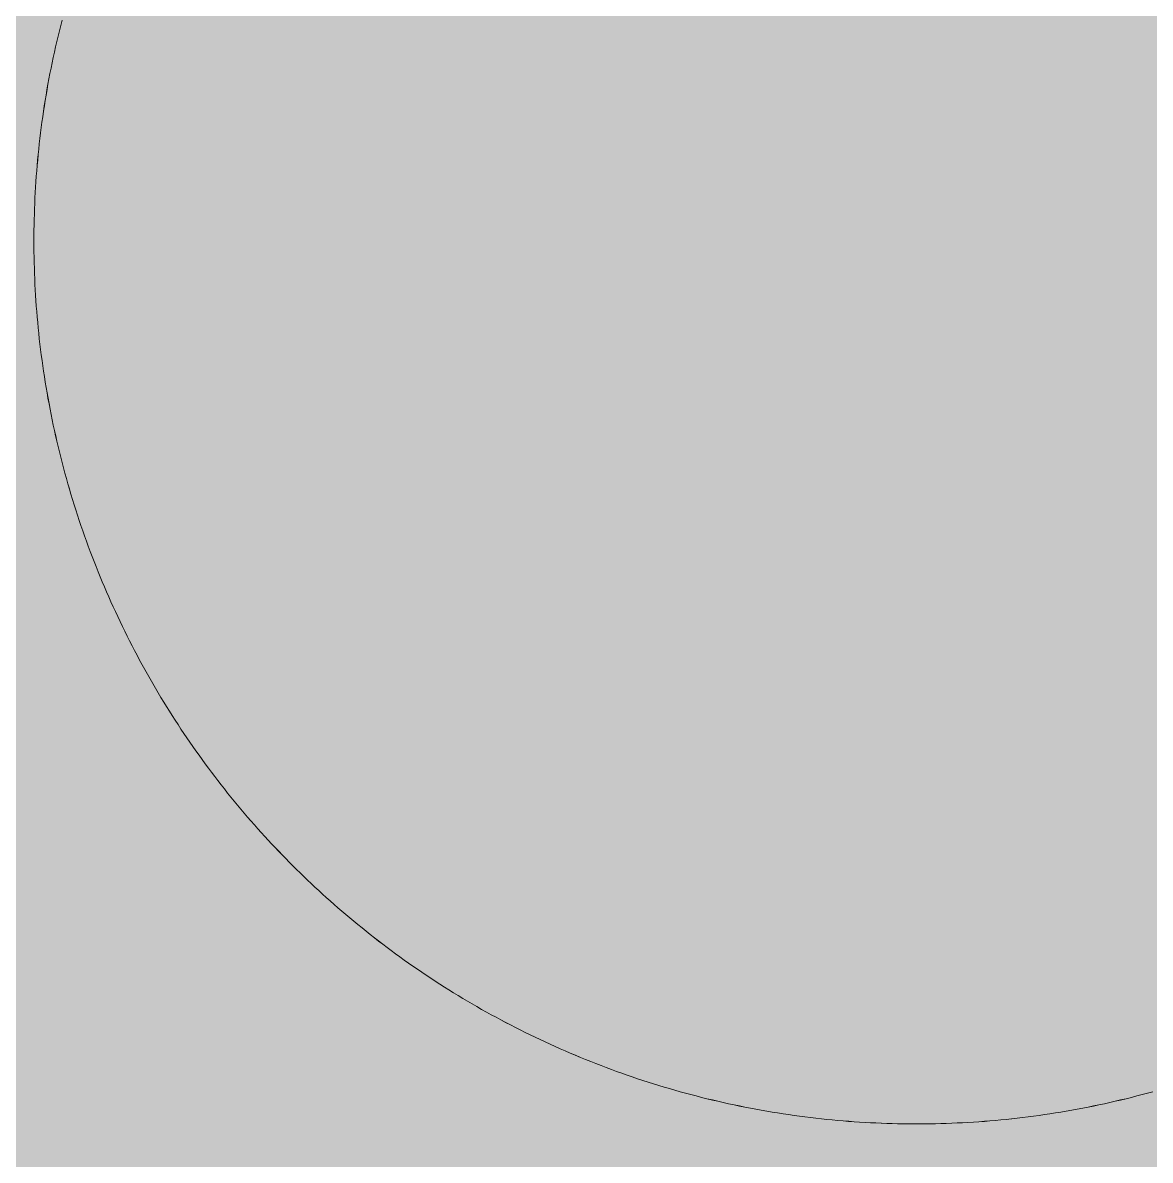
# Model space of a CAD drawing. Header units: millimetres. Extents: x 5622 to 8918, y 2044 to 6634.
# Drawn here: x 8590.272 to 8594.423, y 4462.941 to 4467.129 of the extents above; entities that cross this region are included whole.
import ezdxf

# ---------------------------------------------------------------- set-up
doc = ezdxf.new("R2010")
doc.units = ezdxf.units.MM
doc.linetypes.add('NASCOSTA', pattern=[9.525, 6.35, -3.175])
for name, color, linetype, lineweight in [('F_ARREDI', 7, 'Continuous', 5), ('F_FERRAMENTA', 253, 'Continuous', 5), ('F_MULTI laminato OPACO_retino', 1, 'Continuous', 5), ('F_Proiezioni', 253, 'NASCOSTA', 9)]:
    doc.layers.add(name, color=color, linetype=linetype, lineweight=lineweight)

# ---------------------------------------------------------------- blocks, each defined once
blk = doc.blocks.new("LIBRERIA_ingresso-living_sez._B.B'")
at = {"layer": 'F_MULTI laminato OPACO_retino', "true_color": 0x636466}
h = blk.add_hatch(color=251, dxfattribs=at)
h.dxf.hatch_style = 1
h.paths.add_polyline_path([(41313.1315, 11071.1262), (41913.1315, 11071.1262), (41913.1315, 13145.6262), (41313.1315, 13145.6262)])
at = {"layer": 'F_MULTI laminato OPACO_retino', "true_color": 0x939598}
h = blk.add_hatch(color=252, dxfattribs=at)
h.dxf.hatch_style = 1
h.paths.add_polyline_path([(41313.1315, 13145.6262), (41613.1315, 13145.6262), (41613.1315, 11071.1262), (41313.1315, 11071.1262)])
at = {"layer": 'F_Proiezioni', "color": 1}
for p, q in [((41585.9801, 11874.4184), (41585.9851, 11874.4379)), ((41585.9704, 11874.3792), (41585.9752, 11874.3988)), ((41585.9752, 11874.3988), (41585.9801, 11874.4184)), ((41585.9613, 11874.3399), (41585.9658, 11874.3596)), ((41585.9658, 11874.3596), (41585.9704, 11874.3792)), ((41585.9485, 11874.2808), (41585.9527, 11874.3006)), ((41585.9527, 11874.3006), (41585.9569, 11874.3203)), ((41585.9569, 11874.3203), (41585.9613, 11874.3399)), ((41585.9406, 11874.2413), (41585.9445, 11874.2611)), ((41585.9445, 11874.2611), (41585.9485, 11874.2808)), ((41585.9332, 11874.2017), (41585.9369, 11874.2215)), ((41585.9369, 11874.2215), (41585.9406, 11874.2413)), ((41585.9263, 11874.162), (41585.9297, 11874.1818)), ((41585.9297, 11874.1818), (41585.9332, 11874.2017)), ((41585.9199, 11874.1222), (41585.9231, 11874.1421)), ((41585.9231, 11874.1421), (41585.9263, 11874.162)), ((41585.914, 11874.0824), (41585.9169, 11874.1023)), ((41585.9169, 11874.1023), (41585.9199, 11874.1222)), ((41585.9086, 11874.0425), (41585.9112, 11874.0625)), ((41585.9112, 11874.0625), (41585.914, 11874.0824)), ((41585.9037, 11874.0026), (41585.9061, 11874.0226)), ((41585.9061, 11874.0226), (41585.9086, 11874.0425)), ((41585.8993, 11873.9627), (41585.9014, 11873.9827)), ((41585.9014, 11873.9827), (41585.9037, 11874.0026)), ((41585.8935, 11873.9029), (41585.8953, 11873.9228)), ((41585.8953, 11873.9228), (41585.8972, 11873.9428)), ((41585.8972, 11873.9428), (41585.8993, 11873.9627)), ((41585.8904, 11873.8629), (41585.8919, 11873.8829)), ((41585.8919, 11873.8829), (41585.8935, 11873.9029)), ((41585.8877, 11873.8231), (41585.8889, 11873.843)), ((41585.8889, 11873.843), (41585.8904, 11873.8629)), ((41585.8854, 11873.7832), (41585.8865, 11873.8031)), ((41585.8865, 11873.8031), (41585.8877, 11873.8231)), ((41585.8837, 11873.7434), (41585.8845, 11873.7633)), ((41585.8845, 11873.7633), (41585.8854, 11873.7832)), ((41585.8825, 11873.7036), (41585.8831, 11873.7235)), ((41585.8831, 11873.7235), (41585.8837, 11873.7434)), ((41585.8818, 11873.6639), (41585.8821, 11873.6838)), ((41585.8821, 11873.6838), (41585.8825, 11873.7036)), ((41585.8815, 11873.6243), (41585.8816, 11873.6441)), ((41585.8816, 11873.6441), (41585.8818, 11873.6639)), ((41585.8816, 11873.6044), (41585.8815, 11873.6243)), ((41585.8818, 11873.5846), (41585.8816, 11873.6044)), ((41585.8821, 11873.5647), (41585.8818, 11873.5846)), ((41585.8825, 11873.5448), (41585.8821, 11873.5647)), ((41585.8831, 11873.5249), (41585.8825, 11873.5448)), ((41585.8837, 11873.5049), (41585.8831, 11873.5249)), ((41585.8845, 11873.485), (41585.8837, 11873.5049)), ((41585.8855, 11873.4651), (41585.8845, 11873.485)), ((41585.8865, 11873.4451), (41585.8855, 11873.4651)), ((41585.8877, 11873.4251), (41585.8865, 11873.4451)), ((41585.889, 11873.4051), (41585.8877, 11873.4251)), ((41585.8904, 11873.3851), (41585.889, 11873.4051)), ((41585.8919, 11873.3652), (41585.8904, 11873.3851)), ((41585.8936, 11873.3452), (41585.8919, 11873.3652)), ((41585.8954, 11873.3252), (41585.8936, 11873.3452)), ((41585.8973, 11873.3052), (41585.8954, 11873.3252)), ((41585.8993, 11873.2852), (41585.8973, 11873.3052)), ((41585.9015, 11873.2652), (41585.8993, 11873.2852)), ((41585.9038, 11873.2452), (41585.9015, 11873.2652)), ((41585.9062, 11873.2252), (41585.9038, 11873.2452)), ((41585.9087, 11873.2052), (41585.9062, 11873.2252)), ((41585.9114, 11873.1852), (41585.9087, 11873.2052)), ((41585.9141, 11873.1653), (41585.9114, 11873.1852)), ((41585.917, 11873.1453), (41585.9141, 11873.1653)), ((41585.9201, 11873.1254), (41585.917, 11873.1453)), ((41585.9232, 11873.1055), (41585.9201, 11873.1254)), ((41585.9265, 11873.0856), (41585.9232, 11873.1055)), ((41585.9299, 11873.0657), (41585.9265, 11873.0856)), ((41585.9334, 11873.0458), (41585.9299, 11873.0657)), ((41585.9371, 11873.0259), (41585.9334, 11873.0458)), ((41585.9409, 11873.0061), (41585.9371, 11873.0259)), ((41585.9448, 11872.9863), (41585.9409, 11873.0061)), ((41585.9488, 11872.9665), (41585.9448, 11872.9863)), ((41585.9529, 11872.9467), (41585.9488, 11872.9665)), ((41585.9572, 11872.9269), (41585.9529, 11872.9467)), ((41585.9616, 11872.9072), (41585.9572, 11872.9269)), ((41585.9661, 11872.8875), (41585.9616, 11872.9072)), ((41585.9708, 11872.8679), (41585.9661, 11872.8875)), ((41585.9756, 11872.8482), (41585.9708, 11872.8679)), ((41585.9804, 11872.8286), (41585.9756, 11872.8482)), ((41585.9855, 11872.8091), (41585.9804, 11872.8286)), ((41585.9906, 11872.7895), (41585.9855, 11872.8091)), ((41585.9958, 11872.77), (41585.9906, 11872.7895)), ((41586.0012, 11872.7505), (41585.9958, 11872.77)), ((41586.0067, 11872.7311), (41586.0012, 11872.7505)), ((41586.0123, 11872.7117), (41586.0067, 11872.7311)), ((41586.0181, 11872.6924), (41586.0123, 11872.7117)), ((41586.0239, 11872.673), (41586.0181, 11872.6924)), ((41586.0299, 11872.6538), (41586.0239, 11872.673)), ((41586.036, 11872.6345), (41586.0299, 11872.6538)), ((41586.0422, 11872.6153), (41586.036, 11872.6345)), ((41586.0485, 11872.5962), (41586.0422, 11872.6153)), ((41586.0549, 11872.5771), (41586.0485, 11872.5962)), ((41586.0615, 11872.558), (41586.0549, 11872.5771)), ((41586.0681, 11872.539), (41586.0615, 11872.558)), ((41586.0749, 11872.52), (41586.0681, 11872.539)), ((41586.0818, 11872.5011), (41586.0749, 11872.52)), ((41586.0888, 11872.4823), (41586.0818, 11872.5011)), ((41586.0959, 11872.4635), (41586.0888, 11872.4823)), ((41586.1032, 11872.4447), (41586.0959, 11872.4635)), ((41586.1105, 11872.426), (41586.1032, 11872.4447)), ((41586.118, 11872.4074), (41586.1105, 11872.426)), ((41586.1255, 11872.3888), (41586.118, 11872.4074)), ((41586.1332, 11872.3702), (41586.1255, 11872.3888)), ((41586.141, 11872.3518), (41586.1332, 11872.3702)), ((41586.1489, 11872.3333), (41586.141, 11872.3518)), ((41586.1569, 11872.315), (41586.1489, 11872.3333)), ((41586.1651, 11872.2967), (41586.1569, 11872.315)), ((41586.1733, 11872.2785), (41586.1651, 11872.2967)), ((41586.1816, 11872.2603), (41586.1733, 11872.2785)), ((41586.1901, 11872.2422), (41586.1816, 11872.2603)), ((41586.1986, 11872.2241), (41586.1901, 11872.2422)), ((41586.2073, 11872.2061), (41586.1986, 11872.2241)), ((41586.2161, 11872.1882), (41586.2073, 11872.2061)), ((41586.2249, 11872.1703), (41586.2161, 11872.1882)), ((41586.2339, 11872.1525), (41586.2249, 11872.1703)), ((41586.243, 11872.1348), (41586.2339, 11872.1525)), ((41586.2522, 11872.1171), (41586.243, 11872.1348)), ((41586.2614, 11872.0995), (41586.2522, 11872.1171)), ((41586.2708, 11872.082), (41586.2614, 11872.0995)), ((41586.2803, 11872.0646), (41586.2708, 11872.082)), ((41586.2899, 11872.0472), (41586.2803, 11872.0646)), ((41586.2995, 11872.0299), (41586.2899, 11872.0472)), ((41586.3093, 11872.0126), (41586.2995, 11872.0299)), ((41586.3192, 11871.9955), (41586.3093, 11872.0126)), ((41586.3291, 11871.9784), (41586.3192, 11871.9955)), ((41586.3392, 11871.9614), (41586.3291, 11871.9784)), ((41586.3494, 11871.9444), (41586.3392, 11871.9614)), ((41586.3596, 11871.9276), (41586.3494, 11871.9444)), ((41586.37, 11871.9108), (41586.3596, 11871.9276)), ((41586.3804, 11871.8941), (41586.37, 11871.9108)), ((41586.3909, 11871.8774), (41586.3804, 11871.8941)), ((41586.4015, 11871.8609), (41586.3909, 11871.8774)), ((41586.4122, 11871.8444), (41586.4015, 11871.8609)), ((41586.423, 11871.828), (41586.4122, 11871.8444)), ((41586.4339, 11871.8117), (41586.423, 11871.828)), ((41586.4449, 11871.7955), (41586.4339, 11871.8117)), ((41586.4559, 11871.7794), (41586.4449, 11871.7955)), ((41586.4671, 11871.7633), (41586.4559, 11871.7794)), ((41586.4783, 11871.7474), (41586.4671, 11871.7633)), ((41586.4896, 11871.7315), (41586.4783, 11871.7474)), ((41586.501, 11871.7157), (41586.4896, 11871.7315)), ((41586.5124, 11871.7), (41586.501, 11871.7157)), ((41586.524, 11871.6844), (41586.5124, 11871.7)), ((41586.5356, 11871.6689), (41586.524, 11871.6844)), ((41586.5473, 11871.6534), (41586.5356, 11871.6689)), ((41586.5591, 11871.6381), (41586.5473, 11871.6534)), ((41586.571, 11871.6228), (41586.5591, 11871.6381)), ((41586.5829, 11871.6077), (41586.571, 11871.6228)), ((41586.5949, 11871.5926), (41586.5829, 11871.6077)), ((41586.607, 11871.5776), (41586.5949, 11871.5926)), ((41586.6191, 11871.5627), (41586.607, 11871.5776)), ((41586.6313, 11871.5479), (41586.6191, 11871.5627)), ((41586.6436, 11871.5332), (41586.6313, 11871.5479)), ((41586.656, 11871.5186), (41586.6436, 11871.5332)), ((41586.6684, 11871.5041), (41586.656, 11871.5186)), ((41586.6808, 11871.4897), (41586.6684, 11871.5041)), ((41586.6934, 11871.4754), (41586.6808, 11871.4897)), ((41586.706, 11871.4612), (41586.6934, 11871.4754)), ((41586.7186, 11871.4471), (41586.706, 11871.4612)), ((41586.7314, 11871.433), (41586.7186, 11871.4471)), ((41586.7441, 11871.4191), (41586.7314, 11871.433)), ((41586.757, 11871.4053), (41586.7441, 11871.4191)), ((41586.7699, 11871.3916), (41586.757, 11871.4053)), ((41586.7828, 11871.3779), (41586.7699, 11871.3916)), ((41586.7958, 11871.3644), (41586.7828, 11871.3779)), ((41586.8089, 11871.351), (41586.7958, 11871.3644)), ((41586.822, 11871.3377), (41586.8089, 11871.351)), ((41586.8351, 11871.3245), (41586.822, 11871.3377)), ((41586.8484, 11871.3113), (41586.8351, 11871.3245)), ((41586.8617, 11871.2982), (41586.8484, 11871.3113)), ((41586.8752, 11871.2852), (41586.8617, 11871.2982)), ((41586.8887, 11871.2722), (41586.8752, 11871.2852)), ((41586.9024, 11871.2592), (41586.8887, 11871.2722)), ((41586.9162, 11871.2463), (41586.9024, 11871.2592)), ((41586.9301, 11871.2335), (41586.9162, 11871.2463)), ((41586.9441, 11871.2207), (41586.9301, 11871.2335)), ((41586.9582, 11871.2079), (41586.9441, 11871.2207)), ((41586.9724, 11871.1952), (41586.9582, 11871.2079)), ((41586.9867, 11871.1826), (41586.9724, 11871.1952)), ((41587.0011, 11871.17), (41586.9867, 11871.1826)), ((41587.0156, 11871.1575), (41587.0011, 11871.17)), ((41587.0302, 11871.145), (41587.0156, 11871.1575)), ((41587.0449, 11871.1326), (41587.0302, 11871.145)), ((41587.0597, 11871.1203), (41587.0449, 11871.1326)), ((41587.0746, 11871.108), (41587.0597, 11871.1203)), ((41587.0897, 11871.0958), (41587.0746, 11871.108)), ((41587.1048, 11871.0837), (41587.0897, 11871.0958)), ((41587.12, 11871.0716), (41587.1048, 11871.0837)), ((41587.1353, 11871.0597), (41587.12, 11871.0716)), ((41587.1507, 11871.0477), (41587.1353, 11871.0597)), ((41587.1662, 11871.0359), (41587.1507, 11871.0477)), ((41587.1818, 11871.0241), (41587.1662, 11871.0359)), ((41587.1975, 11871.0124), (41587.1818, 11871.0241)), ((41587.2133, 11871.0008), (41587.1975, 11871.0124)), ((41587.2292, 11870.9892), (41587.2133, 11871.0008)), ((41587.2452, 11870.9778), (41587.2292, 11870.9892)), ((41587.2612, 11870.9664), (41587.2452, 11870.9778)), ((41587.2774, 11870.9551), (41587.2612, 11870.9664)), ((41587.2936, 11870.9439), (41587.2774, 11870.9551)), ((41587.31, 11870.9327), (41587.2936, 11870.9439)), ((41587.3264, 11870.9217), (41587.31, 11870.9327)), ((41587.3429, 11870.9107), (41587.3264, 11870.9217)), ((41587.3595, 11870.8998), (41587.3429, 11870.9107)), ((41587.3762, 11870.8891), (41587.3595, 11870.8998)), ((41587.393, 11870.8784), (41587.3762, 11870.8891)), ((41587.4099, 11870.8678), (41587.393, 11870.8784)), ((41587.4269, 11870.8573), (41587.4099, 11870.8678)), ((41587.4439, 11870.8468), (41587.4269, 11870.8573)), ((41587.461, 11870.8365), (41587.4439, 11870.8468)), ((41587.4782, 11870.8263), (41587.461, 11870.8365)), ((41587.4955, 11870.8161), (41587.4782, 11870.8263)), ((41587.5129, 11870.8061), (41587.4955, 11870.8161)), ((41587.5303, 11870.7962), (41587.5129, 11870.8061)), ((41587.5478, 11870.7863), (41587.5303, 11870.7962)), ((41587.5654, 11870.7766), (41587.5478, 11870.7863)), ((41587.5831, 11870.7669), (41587.5654, 11870.7766)), ((41587.6008, 11870.7574), (41587.5831, 11870.7669)), ((41587.6186, 11870.7479), (41587.6008, 11870.7574)), ((41587.6365, 11870.7386), (41587.6186, 11870.7479)), ((41587.6545, 11870.7294), (41587.6365, 11870.7386)), ((41587.6725, 11870.7202), (41587.6545, 11870.7294)), ((41587.6906, 11870.7112), (41587.6725, 11870.7202)), ((41587.7088, 11870.7023), (41587.6906, 11870.7112)), ((41587.727, 11870.6935), (41587.7088, 11870.7023)), ((41587.7453, 11870.6848), (41587.727, 11870.6935)), ((41587.7637, 11870.6762), (41587.7453, 11870.6848)), ((41587.7821, 11870.6677), (41587.7637, 11870.6762)), ((41587.8006, 11870.6593), (41587.7821, 11870.6677)), ((41587.8192, 11870.651), (41587.8006, 11870.6593)), ((41587.8378, 11870.6429), (41587.8192, 11870.651)), ((41587.8565, 11870.6348), (41587.8378, 11870.6429)), ((41587.8752, 11870.6269), (41587.8565, 11870.6348)), ((41587.894, 11870.6191), (41587.8752, 11870.6269)), ((41587.9129, 11870.6114), (41587.894, 11870.6191)), ((41587.9318, 11870.6038), (41587.9129, 11870.6114)), ((41587.9508, 11870.5964), (41587.9318, 11870.6038)), ((41587.9698, 11870.589), (41587.9508, 11870.5964)), ((41587.9889, 11870.5818), (41587.9698, 11870.589)), ((41588.008, 11870.5747), (41587.9889, 11870.5818)), ((41588.0272, 11870.5677), (41588.008, 11870.5747)), ((41588.0464, 11870.5608), (41588.0272, 11870.5677)), ((41588.0657, 11870.5541), (41588.0464, 11870.5608)), ((41588.0851, 11870.5474), (41588.0657, 11870.5541)), ((41588.1044, 11870.5409), (41588.0851, 11870.5474)), ((41588.1239, 11870.5345), (41588.1044, 11870.5409)), ((41588.1433, 11870.5282), (41588.1239, 11870.5345)), ((41588.1628, 11870.5221), (41588.1433, 11870.5282)), ((41588.1824, 11870.516), (41588.1628, 11870.5221)), ((41588.202, 11870.5101), (41588.1824, 11870.516)), ((41588.2216, 11870.5043), (41588.202, 11870.5101)), ((41588.2413, 11870.4986), (41588.2216, 11870.5043)), ((41588.261, 11870.4931), (41588.2413, 11870.4986)), ((41588.2807, 11870.4877), (41588.261, 11870.4931)), ((41589.9824, 11870.4877), (41590.0021, 11870.4931)), ((41588.3005, 11870.4824), (41588.2807, 11870.4877)), ((41588.3203, 11870.4772), (41588.3005, 11870.4824)), ((41588.3401, 11870.4721), (41588.3203, 11870.4772)), ((41588.36, 11870.4672), (41588.3401, 11870.4721)), ((41588.3798, 11870.4624), (41588.36, 11870.4672)), ((41588.3997, 11870.4577), (41588.3798, 11870.4624)), ((41588.4197, 11870.4532), (41588.3997, 11870.4577)), ((41588.4396, 11870.4488), (41588.4197, 11870.4532)), ((41588.4596, 11870.4445), (41588.4396, 11870.4488)), ((41589.8034, 11870.4445), (41589.8234, 11870.4488)), ((41589.8234, 11870.4488), (41589.8434, 11870.4532)), ((41589.8434, 11870.4532), (41589.8633, 11870.4577)), ((41589.8633, 11870.4577), (41589.8832, 11870.4624)), ((41589.8832, 11870.4624), (41589.9031, 11870.4672)), ((41589.9031, 11870.4672), (41589.923, 11870.4721)), ((41589.923, 11870.4721), (41589.9428, 11870.4772)), ((41589.9428, 11870.4772), (41589.9626, 11870.4824)), ((41589.9626, 11870.4824), (41589.9824, 11870.4877)), ((41588.4796, 11870.4403), (41588.4596, 11870.4445)), ((41588.4996, 11870.4363), (41588.4796, 11870.4403)), ((41588.5197, 11870.4324), (41588.4996, 11870.4363)), ((41588.5397, 11870.4286), (41588.5197, 11870.4324)), ((41588.5598, 11870.425), (41588.5397, 11870.4286)), ((41588.5799, 11870.4215), (41588.5598, 11870.425)), ((41588.6, 11870.4181), (41588.5799, 11870.4215)), ((41588.6201, 11870.4148), (41588.6, 11870.4181)), ((41588.6402, 11870.4117), (41588.6201, 11870.4148)), ((41588.6603, 11870.4087), (41588.6402, 11870.4117)), ((41588.6805, 11870.4058), (41588.6603, 11870.4087)), ((41588.7006, 11870.403), (41588.6805, 11870.4058)), ((41589.5625, 11870.403), (41589.5826, 11870.4058)), ((41589.5826, 11870.4058), (41589.6027, 11870.4087)), ((41589.6027, 11870.4087), (41589.6228, 11870.4117)), ((41589.6228, 11870.4117), (41589.643, 11870.4148)), ((41589.643, 11870.4148), (41589.6631, 11870.4181)), ((41589.6631, 11870.4181), (41589.6832, 11870.4215)), ((41589.6832, 11870.4215), (41589.7032, 11870.425)), ((41589.7032, 11870.425), (41589.7233, 11870.4286)), ((41589.7233, 11870.4286), (41589.7434, 11870.4324)), ((41589.7434, 11870.4324), (41589.7634, 11870.4363)), ((41589.7634, 11870.4363), (41589.7834, 11870.4403)), ((41589.7834, 11870.4403), (41589.8034, 11870.4445)), ((41588.7207, 11870.4004), (41588.7006, 11870.403)), ((41588.7409, 11870.3979), (41588.7207, 11870.4004)), ((41588.761, 11870.3955), (41588.7409, 11870.3979)), ((41588.7811, 11870.3933), (41588.761, 11870.3955)), ((41588.8013, 11870.3912), (41588.7811, 11870.3933)), ((41588.8214, 11870.3892), (41588.8013, 11870.3912)), ((41588.8415, 11870.3873), (41588.8214, 11870.3892)), ((41588.8616, 11870.3856), (41588.8415, 11870.3873)), ((41588.8817, 11870.3839), (41588.8616, 11870.3856)), ((41588.9018, 11870.3825), (41588.8817, 11870.3839)), ((41588.9219, 11870.3811), (41588.9018, 11870.3825)), ((41588.942, 11870.3799), (41588.9219, 11870.3811)), ((41588.962, 11870.3787), (41588.942, 11870.3799)), ((41588.982, 11870.3778), (41588.962, 11870.3787)), ((41589.002, 11870.3769), (41588.982, 11870.3778)), ((41589.022, 11870.3761), (41589.002, 11870.3769)), ((41589.042, 11870.3755), (41589.022, 11870.3761)), ((41589.0619, 11870.375), (41589.042, 11870.3755)), ((41589.0819, 11870.3747), (41589.0619, 11870.375)), ((41589.1017, 11870.3744), (41589.0819, 11870.3747)), ((41589.1216, 11870.3743), (41589.1017, 11870.3744)), ((41589.1216, 11870.3743), (41589.1414, 11870.3743)), ((41589.1414, 11870.3743), (41589.1613, 11870.3744)), ((41589.1613, 11870.3744), (41589.1812, 11870.3747)), ((41589.1812, 11870.3747), (41589.2011, 11870.375)), ((41589.2011, 11870.375), (41589.2211, 11870.3755)), ((41589.2211, 11870.3755), (41589.241, 11870.3761)), ((41589.241, 11870.3761), (41589.261, 11870.3769)), ((41589.261, 11870.3769), (41589.281, 11870.3778)), ((41589.281, 11870.3778), (41589.3011, 11870.3787)), ((41589.3011, 11870.3787), (41589.3211, 11870.3799)), ((41589.3211, 11870.3799), (41589.3412, 11870.3811)), ((41589.3412, 11870.3811), (41589.3612, 11870.3825)), ((41589.3612, 11870.3825), (41589.3813, 11870.3839)), ((41589.3813, 11870.3839), (41589.4014, 11870.3856)), ((41589.4014, 11870.3856), (41589.4215, 11870.3873)), ((41589.4215, 11870.3873), (41589.4417, 11870.3892)), ((41589.4417, 11870.3892), (41589.4618, 11870.3912)), ((41589.4618, 11870.3912), (41589.4819, 11870.3933)), ((41589.4819, 11870.3933), (41589.502, 11870.3955)), ((41589.502, 11870.3955), (41589.5222, 11870.3979)), ((41589.5222, 11870.3979), (41589.5423, 11870.4004)), ((41589.5423, 11870.4004), (41589.5625, 11870.403))]:
    blk.add_line(p, q, dxfattribs=at)

msp = doc.modelspace()

# ---------------------------------------------------------------- linework, layer by layer
at = {"layer": 'F_FERRAMENTA', "linetype": 'NASCOSTA'}
for p, q in [((8590.4113, 4467.119), (8590.4163, 4467.1385)), ((8590.4017, 4467.0798), (8590.4064, 4467.0994)), ((8590.4064, 4467.0994), (8590.4113, 4467.119)), ((8590.3926, 4467.0405), (8590.3971, 4467.0602)), ((8590.3971, 4467.0602), (8590.4017, 4467.0798)), ((8590.3798, 4466.9814), (8590.3839, 4467.0011)), ((8590.3839, 4467.0011), (8590.3882, 4467.0208)), ((8590.3882, 4467.0208), (8590.3926, 4467.0405)), ((8590.3719, 4466.9418), (8590.3758, 4466.9616)), ((8590.3758, 4466.9616), (8590.3798, 4466.9814)), ((8590.3645, 4466.9022), (8590.3681, 4466.922)), ((8590.3681, 4466.922), (8590.3719, 4466.9418)), ((8590.3576, 4466.8625), (8590.361, 4466.8824)), ((8590.361, 4466.8824), (8590.3645, 4466.9022)), ((8590.3512, 4466.8227), (8590.3543, 4466.8426)), ((8590.3543, 4466.8426), (8590.3576, 4466.8625)), ((8590.3453, 4466.7829), (8590.3482, 4466.8028)), ((8590.3482, 4466.8028), (8590.3512, 4466.8227)), ((8590.3398, 4466.7431), (8590.3425, 4466.763)), ((8590.3425, 4466.763), (8590.3453, 4466.7829)), ((8590.3349, 4466.7032), (8590.3373, 4466.7231)), ((8590.3373, 4466.7231), (8590.3398, 4466.7431)), ((8590.3305, 4466.6633), (8590.3326, 4466.6832)), ((8590.3326, 4466.6832), (8590.3349, 4466.7032)), ((8590.3266, 4466.6234), (8590.3285, 4466.6433)), ((8590.3285, 4466.6433), (8590.3305, 4466.6633)), ((8590.3216, 4466.5635), (8590.3231, 4466.5834)), ((8590.3231, 4466.5834), (8590.3248, 4466.6034)), ((8590.3248, 4466.6034), (8590.3266, 4466.6234)), ((8590.3189, 4466.5236), (8590.3202, 4466.5435)), ((8590.3202, 4466.5435), (8590.3216, 4466.5635)), ((8590.3167, 4466.4837), (8590.3177, 4466.5037)), ((8590.3177, 4466.5037), (8590.3189, 4466.5236)), ((8590.315, 4466.4439), (8590.3158, 4466.4638)), ((8590.3158, 4466.4638), (8590.3167, 4466.4837)), ((8590.3138, 4466.4042), (8590.3143, 4466.424)), ((8590.3143, 4466.424), (8590.315, 4466.4439)), ((8590.313, 4466.3645), (8590.3133, 4466.3843)), ((8590.3133, 4466.3843), (8590.3138, 4466.4042)), ((8590.3128, 4466.3446), (8590.313, 4466.3645)), ((8590.3128, 4466.3248), (8590.3128, 4466.3446)), ((8590.3128, 4466.305), (8590.3128, 4466.3248)), ((8590.313, 4466.2851), (8590.3128, 4466.305)), ((8590.3133, 4466.2652), (8590.313, 4466.2851)), ((8590.3138, 4466.2453), (8590.3133, 4466.2652)), ((8590.3143, 4466.2254), (8590.3138, 4466.2453)), ((8590.315, 4466.2055), (8590.3143, 4466.2254)), ((8590.3158, 4466.1855), (8590.315, 4466.2055)), ((8590.3167, 4466.1656), (8590.3158, 4466.1855)), ((8590.3178, 4466.1456), (8590.3167, 4466.1656)), ((8590.3189, 4466.1257), (8590.3178, 4466.1456)), ((8590.3202, 4466.1057), (8590.3189, 4466.1257)), ((8590.3216, 4466.0857), (8590.3202, 4466.1057)), ((8590.3232, 4466.0657), (8590.3216, 4466.0857)), ((8590.3248, 4466.0457), (8590.3232, 4466.0657)), ((8590.3266, 4466.0257), (8590.3248, 4466.0457)), ((8590.3285, 4466.0057), (8590.3266, 4466.0257)), ((8590.3306, 4465.9857), (8590.3285, 4466.0057)), ((8590.3327, 4465.9657), (8590.3306, 4465.9857)), ((8590.335, 4465.9457), (8590.3327, 4465.9657)), ((8590.3374, 4465.9257), (8590.335, 4465.9457)), ((8590.3399, 4465.9058), (8590.3374, 4465.9257)), ((8590.3426, 4465.8858), (8590.3399, 4465.9058)), ((8590.3454, 4465.8658), (8590.3426, 4465.8858)), ((8590.3483, 4465.8459), (8590.3454, 4465.8658)), ((8590.3513, 4465.8259), (8590.3483, 4465.8459)), ((8590.3545, 4465.806), (8590.3513, 4465.8259)), ((8590.3577, 4465.7861), (8590.3545, 4465.806)), ((8590.3612, 4465.7662), (8590.3577, 4465.7861)), ((8590.3647, 4465.7463), (8590.3612, 4465.7662)), ((8590.3683, 4465.7265), (8590.3647, 4465.7463)), ((8590.3721, 4465.7066), (8590.3683, 4465.7265)), ((8590.376, 4465.6868), (8590.3721, 4465.7066)), ((8590.38, 4465.667), (8590.376, 4465.6868)), ((8590.3842, 4465.6472), (8590.38, 4465.667)), ((8590.3885, 4465.6275), (8590.3842, 4465.6472)), ((8590.3929, 4465.6078), (8590.3885, 4465.6275)), ((8590.3974, 4465.5881), (8590.3929, 4465.6078)), ((8590.402, 4465.5684), (8590.3974, 4465.5881)), ((8590.4068, 4465.5488), (8590.402, 4465.5684)), ((8590.4117, 4465.5292), (8590.4068, 4465.5488)), ((8590.4167, 4465.5096), (8590.4117, 4465.5292)), ((8590.4218, 4465.4901), (8590.4167, 4465.5096)), ((8590.4271, 4465.4706), (8590.4218, 4465.4901)), ((8590.4325, 4465.4511), (8590.4271, 4465.4706)), ((8590.438, 4465.4317), (8590.4325, 4465.4511)), ((8590.4436, 4465.4123), (8590.438, 4465.4317)), ((8590.4493, 4465.3929), (8590.4436, 4465.4123)), ((8590.4551, 4465.3736), (8590.4493, 4465.3929)), ((8590.4611, 4465.3543), (8590.4551, 4465.3736)), ((8590.4672, 4465.3351), (8590.4611, 4465.3543)), ((8590.4734, 4465.3159), (8590.4672, 4465.3351)), ((8590.4797, 4465.2967), (8590.4734, 4465.3159)), ((8590.4861, 4465.2776), (8590.4797, 4465.2967)), ((8590.4927, 4465.2586), (8590.4861, 4465.2776)), ((8590.4994, 4465.2395), (8590.4927, 4465.2586)), ((8590.5061, 4465.2206), (8590.4994, 4465.2395)), ((8590.513, 4465.2017), (8590.5061, 4465.2206)), ((8590.52, 4465.1828), (8590.513, 4465.2017)), ((8590.5272, 4465.164), (8590.52, 4465.1828)), ((8590.5344, 4465.1452), (8590.5272, 4465.164)), ((8590.5417, 4465.1265), (8590.5344, 4465.1452)), ((8590.5492, 4465.1079), (8590.5417, 4465.1265)), ((8590.5568, 4465.0893), (8590.5492, 4465.1079)), ((8590.5645, 4465.0708), (8590.5568, 4465.0893)), ((8590.5723, 4465.0523), (8590.5645, 4465.0708)), ((8590.5802, 4465.0339), (8590.5723, 4465.0523)), ((8590.5882, 4465.0155), (8590.5802, 4465.0339)), ((8590.5963, 4464.9972), (8590.5882, 4465.0155)), ((8590.6045, 4464.979), (8590.5963, 4464.9972)), ((8590.6129, 4464.9608), (8590.6045, 4464.979)), ((8590.6213, 4464.9427), (8590.6129, 4464.9608)), ((8590.6299, 4464.9247), (8590.6213, 4464.9427)), ((8590.6385, 4464.9067), (8590.6299, 4464.9247)), ((8590.6473, 4464.8887), (8590.6385, 4464.9067)), ((8590.6562, 4464.8709), (8590.6473, 4464.8887)), ((8590.6651, 4464.8531), (8590.6562, 4464.8709)), ((8590.6742, 4464.8354), (8590.6651, 4464.8531)), ((8590.6834, 4464.8177), (8590.6742, 4464.8354)), ((8590.6927, 4464.8001), (8590.6834, 4464.8177)), ((8590.7021, 4464.7826), (8590.6927, 4464.8001)), ((8590.7115, 4464.7651), (8590.7021, 4464.7826)), ((8590.7211, 4464.7477), (8590.7115, 4464.7651)), ((8590.7308, 4464.7304), (8590.7211, 4464.7477)), ((8590.7406, 4464.7132), (8590.7308, 4464.7304)), ((8590.7504, 4464.696), (8590.7406, 4464.7132)), ((8590.7604, 4464.6789), (8590.7504, 4464.696)), ((8590.7705, 4464.6619), (8590.7604, 4464.6789)), ((8590.7806, 4464.645), (8590.7705, 4464.6619)), ((8590.7909, 4464.6281), (8590.7806, 4464.645)), ((8590.8012, 4464.6113), (8590.7909, 4464.6281)), ((8590.8116, 4464.5946), (8590.8012, 4464.6113)), ((8590.8222, 4464.578), (8590.8116, 4464.5946)), ((8590.8328, 4464.5614), (8590.8222, 4464.578)), ((8590.8435, 4464.545), (8590.8328, 4464.5614)), ((8590.8543, 4464.5286), (8590.8435, 4464.545)), ((8590.8651, 4464.5123), (8590.8543, 4464.5286)), ((8590.8761, 4464.4961), (8590.8651, 4464.5123)), ((8590.8872, 4464.4799), (8590.8761, 4464.4961)), ((8590.8983, 4464.4639), (8590.8872, 4464.4799)), ((8590.9095, 4464.4479), (8590.8983, 4464.4639)), ((8590.9208, 4464.432), (8590.9095, 4464.4479)), ((8590.9322, 4464.4163), (8590.9208, 4464.432)), ((8590.9437, 4464.4006), (8590.9322, 4464.4163)), ((8590.9552, 4464.3849), (8590.9437, 4464.4006)), ((8590.9669, 4464.3694), (8590.9552, 4464.3849)), ((8590.9786, 4464.354), (8590.9669, 4464.3694)), ((8590.9904, 4464.3386), (8590.9786, 4464.354)), ((8591.0022, 4464.3234), (8590.9904, 4464.3386)), ((8591.0141, 4464.3082), (8591.0022, 4464.3234)), ((8591.0261, 4464.2931), (8591.0141, 4464.3082)), ((8591.0382, 4464.2782), (8591.0261, 4464.2931)), ((8591.0504, 4464.2633), (8591.0382, 4464.2782)), ((8591.0626, 4464.2485), (8591.0504, 4464.2633)), ((8591.0749, 4464.2338), (8591.0626, 4464.2485)), ((8591.0872, 4464.2192), (8591.0749, 4464.2338)), ((8591.0996, 4464.2047), (8591.0872, 4464.2192)), ((8591.1121, 4464.1903), (8591.0996, 4464.2047)), ((8591.1246, 4464.1759), (8591.1121, 4464.1903)), ((8591.1372, 4464.1617), (8591.1246, 4464.1759)), ((8591.1499, 4464.1476), (8591.1372, 4464.1617)), ((8591.1626, 4464.1336), (8591.1499, 4464.1476)), ((8591.1754, 4464.1197), (8591.1626, 4464.1336)), ((8591.1882, 4464.1058), (8591.1754, 4464.1197)), ((8591.2011, 4464.0921), (8591.1882, 4464.1058)), ((8591.2141, 4464.0785), (8591.2011, 4464.0921)), ((8591.2271, 4464.065), (8591.2141, 4464.0785)), ((8591.2401, 4464.0516), (8591.2271, 4464.065)), ((8591.2532, 4464.0382), (8591.2401, 4464.0516)), ((8591.2664, 4464.025), (8591.2532, 4464.0382)), ((8591.2796, 4464.0119), (8591.2664, 4464.025)), ((8591.293, 4463.9988), (8591.2796, 4464.0119)), ((8591.3064, 4463.9857), (8591.293, 4463.9988)), ((8591.32, 4463.9727), (8591.3064, 4463.9857)), ((8591.3337, 4463.9598), (8591.32, 4463.9727)), ((8591.3474, 4463.9469), (8591.3337, 4463.9598)), ((8591.3613, 4463.934), (8591.3474, 4463.9469)), ((8591.3753, 4463.9212), (8591.3613, 4463.934)), ((8591.3894, 4463.9085), (8591.3753, 4463.9212)), ((8591.4036, 4463.8958), (8591.3894, 4463.9085)), ((8591.4179, 4463.8831), (8591.4036, 4463.8958)), ((8591.4323, 4463.8706), (8591.4179, 4463.8831)), ((8591.4468, 4463.858), (8591.4323, 4463.8706)), ((8591.4614, 4463.8456), (8591.4468, 4463.858)), ((8591.4762, 4463.8332), (8591.4614, 4463.8456)), ((8591.491, 4463.8209), (8591.4762, 4463.8332)), ((8591.5059, 4463.8086), (8591.491, 4463.8209)), ((8591.5209, 4463.7964), (8591.5059, 4463.8086)), ((8591.536, 4463.7843), (8591.5209, 4463.7964)), ((8591.5512, 4463.7722), (8591.536, 4463.7843)), ((8591.5665, 4463.7602), (8591.5512, 4463.7722)), ((8591.582, 4463.7483), (8591.5665, 4463.7602)), ((8591.5975, 4463.7364), (8591.582, 4463.7483)), ((8591.6131, 4463.7246), (8591.5975, 4463.7364)), ((8591.6287, 4463.7129), (8591.6131, 4463.7246)), ((8591.6445, 4463.7013), (8591.6287, 4463.7129)), ((8591.6604, 4463.6898), (8591.6445, 4463.7013)), ((8591.6764, 4463.6783), (8591.6604, 4463.6898)), ((8591.6925, 4463.6669), (8591.6764, 4463.6783)), ((8591.7086, 4463.6556), (8591.6925, 4463.6669)), ((8591.7249, 4463.6444), (8591.7086, 4463.6556)), ((8591.7412, 4463.6333), (8591.7249, 4463.6444)), ((8591.7577, 4463.6222), (8591.7412, 4463.6333)), ((8591.7742, 4463.6113), (8591.7577, 4463.6222)), ((8591.7908, 4463.6004), (8591.7742, 4463.6113)), ((8591.8075, 4463.5896), (8591.7908, 4463.6004)), ((8591.8243, 4463.5789), (8591.8075, 4463.5896)), ((8591.8411, 4463.5683), (8591.8243, 4463.5789)), ((8591.8581, 4463.5578), (8591.8411, 4463.5683)), ((8591.8751, 4463.5474), (8591.8581, 4463.5578)), ((8591.8923, 4463.5371), (8591.8751, 4463.5474)), ((8591.9095, 4463.5268), (8591.8923, 4463.5371)), ((8591.9267, 4463.5167), (8591.9095, 4463.5268)), ((8591.9441, 4463.5066), (8591.9267, 4463.5167)), ((8591.9615, 4463.4967), (8591.9441, 4463.5066)), ((8591.9791, 4463.4869), (8591.9615, 4463.4967)), ((8591.9967, 4463.4771), (8591.9791, 4463.4869)), ((8592.0143, 4463.4675), (8591.9967, 4463.4771)), ((8592.0321, 4463.4579), (8592.0143, 4463.4675)), ((8592.0499, 4463.4485), (8592.0321, 4463.4579)), ((8592.0678, 4463.4391), (8592.0499, 4463.4485)), ((8592.0857, 4463.4299), (8592.0678, 4463.4391)), ((8592.1038, 4463.4208), (8592.0857, 4463.4299)), ((8592.1219, 4463.4117), (8592.1038, 4463.4208)), ((8592.14, 4463.4028), (8592.1219, 4463.4117)), ((8592.1583, 4463.394), (8592.14, 4463.4028)), ((8592.1766, 4463.3853), (8592.1583, 4463.394)), ((8592.1949, 4463.3767), (8592.1766, 4463.3853)), ((8592.2134, 4463.3682), (8592.1949, 4463.3767)), ((8592.2319, 4463.3598), (8592.2134, 4463.3682)), ((8592.2504, 4463.3516), (8592.2319, 4463.3598)), ((8592.269, 4463.3434), (8592.2504, 4463.3516)), ((8592.2877, 4463.3354), (8592.269, 4463.3434)), ((8592.3065, 4463.3275), (8592.2877, 4463.3354)), ((8592.3253, 4463.3197), (8592.3065, 4463.3275)), ((8592.3441, 4463.312), (8592.3253, 4463.3197)), ((8592.363, 4463.3044), (8592.3441, 4463.312)), ((8592.382, 4463.2969), (8592.363, 4463.3044)), ((8592.401, 4463.2896), (8592.382, 4463.2969)), ((8592.4201, 4463.2823), (8592.401, 4463.2896)), ((8592.4393, 4463.2752), (8592.4201, 4463.2823)), ((8592.4584, 4463.2682), (8592.4393, 4463.2752)), ((8592.4777, 4463.2614), (8592.4584, 4463.2682)), ((8592.497, 4463.2546), (8592.4777, 4463.2614)), ((8592.5163, 4463.248), (8592.497, 4463.2546)), ((8592.5357, 4463.2414), (8592.5163, 4463.248)), ((8592.5551, 4463.235), (8592.5357, 4463.2414)), ((8592.5746, 4463.2288), (8592.5551, 4463.235)), ((8592.5941, 4463.2226), (8592.5746, 4463.2288)), ((8592.6136, 4463.2166), (8592.5941, 4463.2226)), ((8592.6332, 4463.2107), (8592.6136, 4463.2166)), ((8592.6528, 4463.2049), (8592.6332, 4463.2107)), ((8592.6725, 4463.1992), (8592.6528, 4463.2049)), ((8592.6922, 4463.1936), (8592.6725, 4463.1992)), ((8592.7119, 4463.1882), (8592.6922, 4463.1936)), ((8594.4136, 4463.1882), (8594.4333, 4463.1936)), ((8592.7317, 4463.1829), (8592.7119, 4463.1882)), ((8592.7515, 4463.1777), (8592.7317, 4463.1829)), ((8592.7713, 4463.1727), (8592.7515, 4463.1777)), ((8592.7912, 4463.1678), (8592.7713, 4463.1727)), ((8592.8111, 4463.163), (8592.7912, 4463.1678)), ((8592.831, 4463.1583), (8592.8111, 4463.163)), ((8592.8509, 4463.1537), (8592.831, 4463.1583)), ((8592.8709, 4463.1493), (8592.8509, 4463.1537)), ((8592.8909, 4463.145), (8592.8709, 4463.1493)), ((8594.2347, 4463.145), (8594.2547, 4463.1493)), ((8594.2547, 4463.1493), (8594.2746, 4463.1537)), ((8594.2746, 4463.1537), (8594.2946, 4463.1583)), ((8594.2946, 4463.1583), (8594.3145, 4463.163)), ((8594.3145, 4463.163), (8594.3343, 4463.1678)), ((8594.3343, 4463.1678), (8594.3542, 4463.1727)), ((8594.3542, 4463.1727), (8594.374, 4463.1777)), ((8594.374, 4463.1777), (8594.3938, 4463.1829)), ((8594.3938, 4463.1829), (8594.4136, 4463.1882)), ((8592.9109, 4463.1409), (8592.8909, 4463.145)), ((8592.9309, 4463.1368), (8592.9109, 4463.1409)), ((8592.9509, 4463.1329), (8592.9309, 4463.1368)), ((8592.971, 4463.1292), (8592.9509, 4463.1329)), ((8592.9911, 4463.1255), (8592.971, 4463.1292)), ((8593.0111, 4463.122), (8592.9911, 4463.1255)), ((8593.0312, 4463.1186), (8593.0111, 4463.122)), ((8593.0513, 4463.1153), (8593.0312, 4463.1186)), ((8593.0715, 4463.1122), (8593.0513, 4463.1153)), ((8593.0916, 4463.1092), (8593.0715, 4463.1122)), ((8593.1117, 4463.1063), (8593.0916, 4463.1092)), ((8593.1318, 4463.1036), (8593.1117, 4463.1063)), ((8593.9937, 4463.1036), (8594.0138, 4463.1063)), ((8594.0138, 4463.1063), (8594.034, 4463.1092)), ((8594.034, 4463.1092), (8594.0541, 4463.1122)), ((8594.0541, 4463.1122), (8594.0742, 4463.1153)), ((8594.0742, 4463.1153), (8594.0943, 4463.1186)), ((8594.0943, 4463.1186), (8594.1144, 4463.122)), ((8594.1144, 4463.122), (8594.1345, 4463.1255)), ((8594.1345, 4463.1255), (8594.1546, 4463.1292)), ((8594.1546, 4463.1292), (8594.1746, 4463.1329)), ((8594.1746, 4463.1329), (8594.1947, 4463.1368)), ((8594.1947, 4463.1368), (8594.2147, 4463.1409)), ((8594.2147, 4463.1409), (8594.2347, 4463.145)), ((8593.152, 4463.1009), (8593.1318, 4463.1036)), ((8593.1721, 4463.0984), (8593.152, 4463.1009)), ((8593.1923, 4463.0961), (8593.1721, 4463.0984)), ((8593.2124, 4463.0938), (8593.1923, 4463.0961)), ((8593.2325, 4463.0917), (8593.2124, 4463.0938)), ((8593.2526, 4463.0897), (8593.2325, 4463.0917)), ((8593.2728, 4463.0879), (8593.2526, 4463.0897)), ((8593.2929, 4463.0861), (8593.2728, 4463.0879)), ((8593.313, 4463.0845), (8593.2929, 4463.0861)), ((8593.3331, 4463.083), (8593.313, 4463.0845)), ((8593.3531, 4463.0816), (8593.3331, 4463.083)), ((8593.3732, 4463.0804), (8593.3531, 4463.0816)), ((8593.3932, 4463.0793), (8593.3732, 4463.0804)), ((8593.4133, 4463.0783), (8593.3932, 4463.0793)), ((8593.4333, 4463.0774), (8593.4133, 4463.0783)), ((8593.4533, 4463.0767), (8593.4333, 4463.0774)), ((8593.4732, 4463.0761), (8593.4533, 4463.0767)), ((8593.4932, 4463.0756), (8593.4732, 4463.0761)), ((8593.5131, 4463.0752), (8593.4932, 4463.0756)), ((8593.533, 4463.075), (8593.5131, 4463.0752)), ((8593.5529, 4463.0748), (8593.533, 4463.075)), ((8593.5529, 4463.0748), (8593.5727, 4463.0748)), ((8593.5727, 4463.0748), (8593.5926, 4463.075)), ((8593.5926, 4463.075), (8593.6124, 4463.0752)), ((8593.6124, 4463.0752), (8593.6324, 4463.0756)), ((8593.6324, 4463.0756), (8593.6523, 4463.0761)), ((8593.6523, 4463.0761), (8593.6723, 4463.0767)), ((8593.6723, 4463.0767), (8593.6923, 4463.0774)), ((8593.6923, 4463.0774), (8593.7123, 4463.0783)), ((8593.7123, 4463.0783), (8593.7323, 4463.0793)), ((8593.7323, 4463.0793), (8593.7523, 4463.0804)), ((8593.7523, 4463.0804), (8593.7724, 4463.0816)), ((8593.7724, 4463.0816), (8593.7925, 4463.083)), ((8593.7925, 4463.083), (8593.8126, 4463.0845)), ((8593.8126, 4463.0845), (8593.8327, 4463.0861)), ((8593.8327, 4463.0861), (8593.8528, 4463.0879)), ((8593.8528, 4463.0879), (8593.8729, 4463.0897)), ((8593.8729, 4463.0897), (8593.893, 4463.0917)), ((8593.893, 4463.0917), (8593.9132, 4463.0938)), ((8593.9132, 4463.0938), (8593.9333, 4463.0961)), ((8593.9333, 4463.0961), (8593.9534, 4463.0984)), ((8593.9534, 4463.0984), (8593.9736, 4463.1009)), ((8593.9736, 4463.1009), (8593.9937, 4463.1036))]:
    msp.add_line(p, q, dxfattribs=at)

# ---------------------------------------------------------------- block references
at = {"layer": 'F_ARREDI'}
msp.add_blockref("LIBRERIA_ingresso-living_sez._B.B'", (-32995.5688, -7407.2995), dxfattribs=at)

doc.saveas('drawing.dxf')
